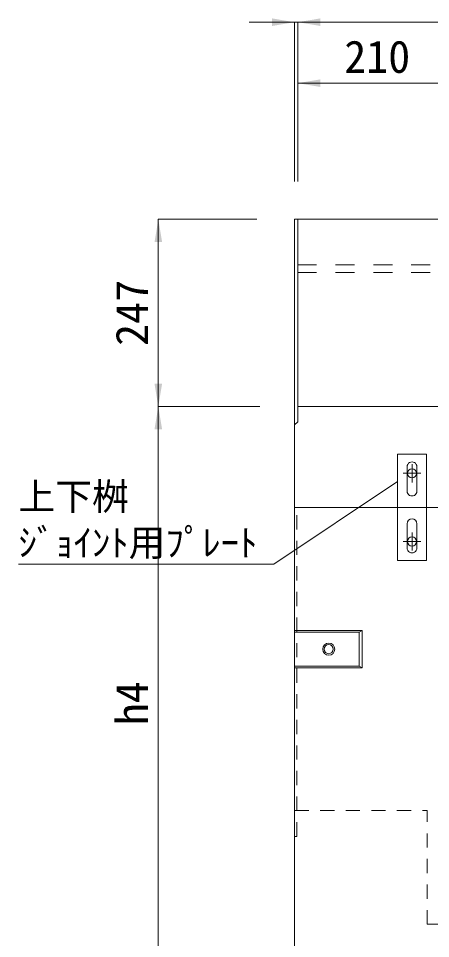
# Model space of a CAD drawing. Units: millimetres at full size. Extents: x 50430 to 101606, y 69050 to 91573.
# Drawn here: x 94773 to 95317, y 86628 to 87842 of the extents above; entities that cross this region are included whole.
import ezdxf
from ezdxf.enums import TextEntityAlignment as Align

# ---------------------------------------------------------------- set-up
doc = ezdxf.new("R2010")
doc.units = ezdxf.units.MM
doc.header["$LTSCALE"] = 50
doc.linetypes.add('USER1', pattern=[0.675, 0.375, -0.3])
doc.linetypes.add('USER5', pattern=[1, 0.5, -0.5])
for name, color, linetype, lineweight in [('インサート', 3, 'USER1', 9), ('ジョイントプレート', 3, 'Continuous', 9), ('寸法線', 7, 'Continuous', 13), ('引出線', 4, 'Continuous', 13), ('本体', 2, 'Continuous', 9), ('補助線', 8, 'Continuous', 9), ('ｲﾝｻｰﾄ', 3, 'Continuous', 9)]:
    doc.layers.add(name, color=color, linetype=linetype, lineweight=lineweight)
doc.styles.add('ＭＳ ゴシック', font='')
doc.styles.get('ＭＳ ゴシック').set_extended_font_data('MS Gothic')

# ---------------------------------------------------------------- blocks, each defined once
blk = doc.blocks.new('filled_arrow')
at = {"color": 0, "linetype": 'Continuous', "lineweight": -2}
blk.add_solid([(7.5, 1.25), (0, 0), (7.5, -1.25)], dxfattribs=at)

msp = doc.modelspace()

# ---------------------------------------------------------------- linework, layer by layer
at = {"layer": 'インサート', "linetype": 'Continuous'}
for radius in [8, 6]:
    msp.add_circle((95182.98, 87009.52), radius, dxfattribs=at)
at = {"layer": 'ジョイントプレート'}
for p, q in [((95286.48, 87218.02), (95286.48, 87250.02)), ((95299.48, 87250.02), (95299.48, 87218.02)), ((95286.48, 87175.02), (95286.48, 87143.02)), ((95299.48, 87143.02), (95299.48, 87175.02))]:
    msp.add_line(p, q, dxfattribs=at)
msp.add_lwpolyline([(95311.98, 87126.52), (95311.98, 87266.52), (95273.98, 87266.52), (95273.98, 87126.52)], close=True, dxfattribs=at)
for centre, start, end in [((95292.98, 87250.03), 359.99346, 180.00654), ((95292.98, 87218.02), 179.99346, 0.00654), ((95292.98, 87175.02), 0, 180), ((95292.98, 87143.02), 179.99952, 0.00048)]:
    msp.add_arc(centre, 6.5, start, end, dxfattribs=at)
at = {"layer": '寸法線'}
for p, q in [((95201.98, 87836.52), (95077.98, 87836.52)), ((95137.98, 87626.52), (95137.98, 87836.52)), ((95141.98, 87836.52), (96131.98, 87836.52)), ((95141.98, 87626.52), (95141.98, 87836.52)), ((95141.98, 87626.52), (95141.98, 87836.52)), ((95351.98, 87756.08), (95141.98, 87756.08)), ((95141.98, 87626.52), (95141.98, 87756.08)), ((95426.98, 87756.08), (95291.98, 87756.08)), ((94957.98, 87329.52), (94957.98, 87576.52)), ((95087.98, 87576.52), (94957.98, 87576.52)), ((94957.98, 86546.52), (94957.98, 87329.52)), ((95091.98, 87329.52), (94957.98, 87329.52)), ((95091.98, 87329.52), (94957.98, 87329.52))]:
    msp.add_line(p, q, dxfattribs=at)
at = {"layer": '引出線'}
msp.add_lwpolyline([(95273.98, 87230.55), (95110.61, 87121.8), (94773.24, 87121.8)], dxfattribs=at)
at = {"layer": '本体', "lineweight": 20}
for p, q in [((95141.98, 87576.52), (96131.98, 87576.52)), ((95141.98, 87309.5), (95141.98, 87576.52)), ((95137.98, 87305.5), (95141.98, 87309.5)), ((95137.98, 86546.52), (95137.98, 87305.5)), ((95137.98, 87196.52), (96135.98, 87196.52))]:
    msp.add_line(p, q, dxfattribs=at)
at = {"layer": '本体', "linetype": 'USER5'}
for p, q in [((95141.98, 87516.52), (96131.98, 87516.52)), ((95141.98, 87506.52), (96131.98, 87506.52))]:
    msp.add_line(p, q, dxfattribs=at)
at = {"layer": '本体'}
msp.add_line((95141.98, 87329.52), (96131.98, 87330.02), dxfattribs=at)
at = {"layer": '本体', "color": 4, "linetype": 'USER1', "lineweight": 5}
for p, q in [((95140.98, 86762.52), (95140.98, 87196.52)), ((95137.98, 86762.52), (95140.98, 86762.52))]:
    msp.add_line(p, q, dxfattribs=at)
at = {"layer": '本体', "color": 4, "lineweight": 5}
for p, q in [((95137.98, 87034.02), (95226.98, 87034.02)), ((95222.98, 87032.02), (95226.98, 87034.02)), ((95226.98, 87034.02), (95226.98, 86985.02)), ((95137.98, 87032.02), (95222.98, 87032.02)), ((95222.98, 87032.02), (95222.98, 86987.02)), ((95222.98, 86987.02), (95137.98, 86987.02)), ((95226.98, 86985.02), (95137.98, 86985.02)), ((95222.98, 86987.02), (95226.98, 86985.02))]:
    msp.add_line(p, q, dxfattribs=at)
at = {"layer": '本体', "linetype": 'USER1'}
for p, q in [((95137.98, 86796.52), (95312.98, 86796.52)), ((95312.98, 86646.52), (95312.98, 86796.52)), ((95312.98, 86646.52), (95960.98, 86646.52))]:
    msp.add_line(p, q, dxfattribs=at)
at = {"layer": '補助線', "lineweight": 13}
for p in [(95137.98, 87305.5), (95141.98, 87576.52)]:
    msp.add_line(p, (95137.98, 87576.52), dxfattribs=at)
at = {"layer": '補助線'}
for p, q in [((95292.98, 87253.56), (95292.98, 87229.48)), ((95281.38, 87241.52), (95304.58, 87241.52)), ((95292.98, 87163.56), (95292.98, 87139.48)), ((95281.38, 87151.52), (95304.58, 87151.52))]:
    msp.add_line(p, q, dxfattribs=at)
at = {"layer": 'ｲﾝｻｰﾄ'}
for centre in [(95292.98, 87241.52), (95292.98, 87151.52)]:
    msp.add_circle(centre, 6, dxfattribs=at)

# ---------------------------------------------------------------- block references
at = {"layer": '寸法線', "xscale": 4, "yscale": 4}
for p, rotation in [((95137.98, 87836.52), 180), ((94957.98, 87576.52), 270), ((94957.98, 87329.52), 90), ((94957.98, 87329.52), 270)]:
    msp.add_blockref('filled_arrow', p, dxfattribs=dict(at, rotation=rotation))
for p in [(95141.98, 87836.52), (95141.98, 87836.52), (95141.98, 87756.08)]:
    msp.add_blockref('filled_arrow', p, dxfattribs=at)
at = {"layer": '引出線', "xscale": 0.16, "yscale": 0.16, "rotation": 213.7}
msp.add_blockref('filled_arrow', (95273.98, 87230.55), dxfattribs=at)

# ---------------------------------------------------------------- texts
at = {"layer": '寸法線', "style": 'ＭＳ ゴシック'}
msp.add_text('210', height=42.72, dxfattribs=at).set_placement((95246.98, 87791.08), align=Align.MIDDLE_CENTER)
for s, p in [('247', (94922.98, 87453.02)), ('h4', (94922.98, 86938.02))]:
    msp.add_text(s, height=42.72, rotation=90, dxfattribs=at).set_placement(p, align=Align.MIDDLE_CENTER)
at = {"layer": '引出線', "style": 'ＭＳ ゴシック'}
for s, p in [('上下桝', (94773.24, 87182.45)), ('ｼﾞｮｲﾝﾄ用ﾌﾟﾚｰﾄ', (94773.24, 87121.51))]:
    msp.add_text(s, height=35.6, dxfattribs=at).set_placement(p, align=Align.BOTTOM_LEFT)

doc.saveas('drawing.dxf')
